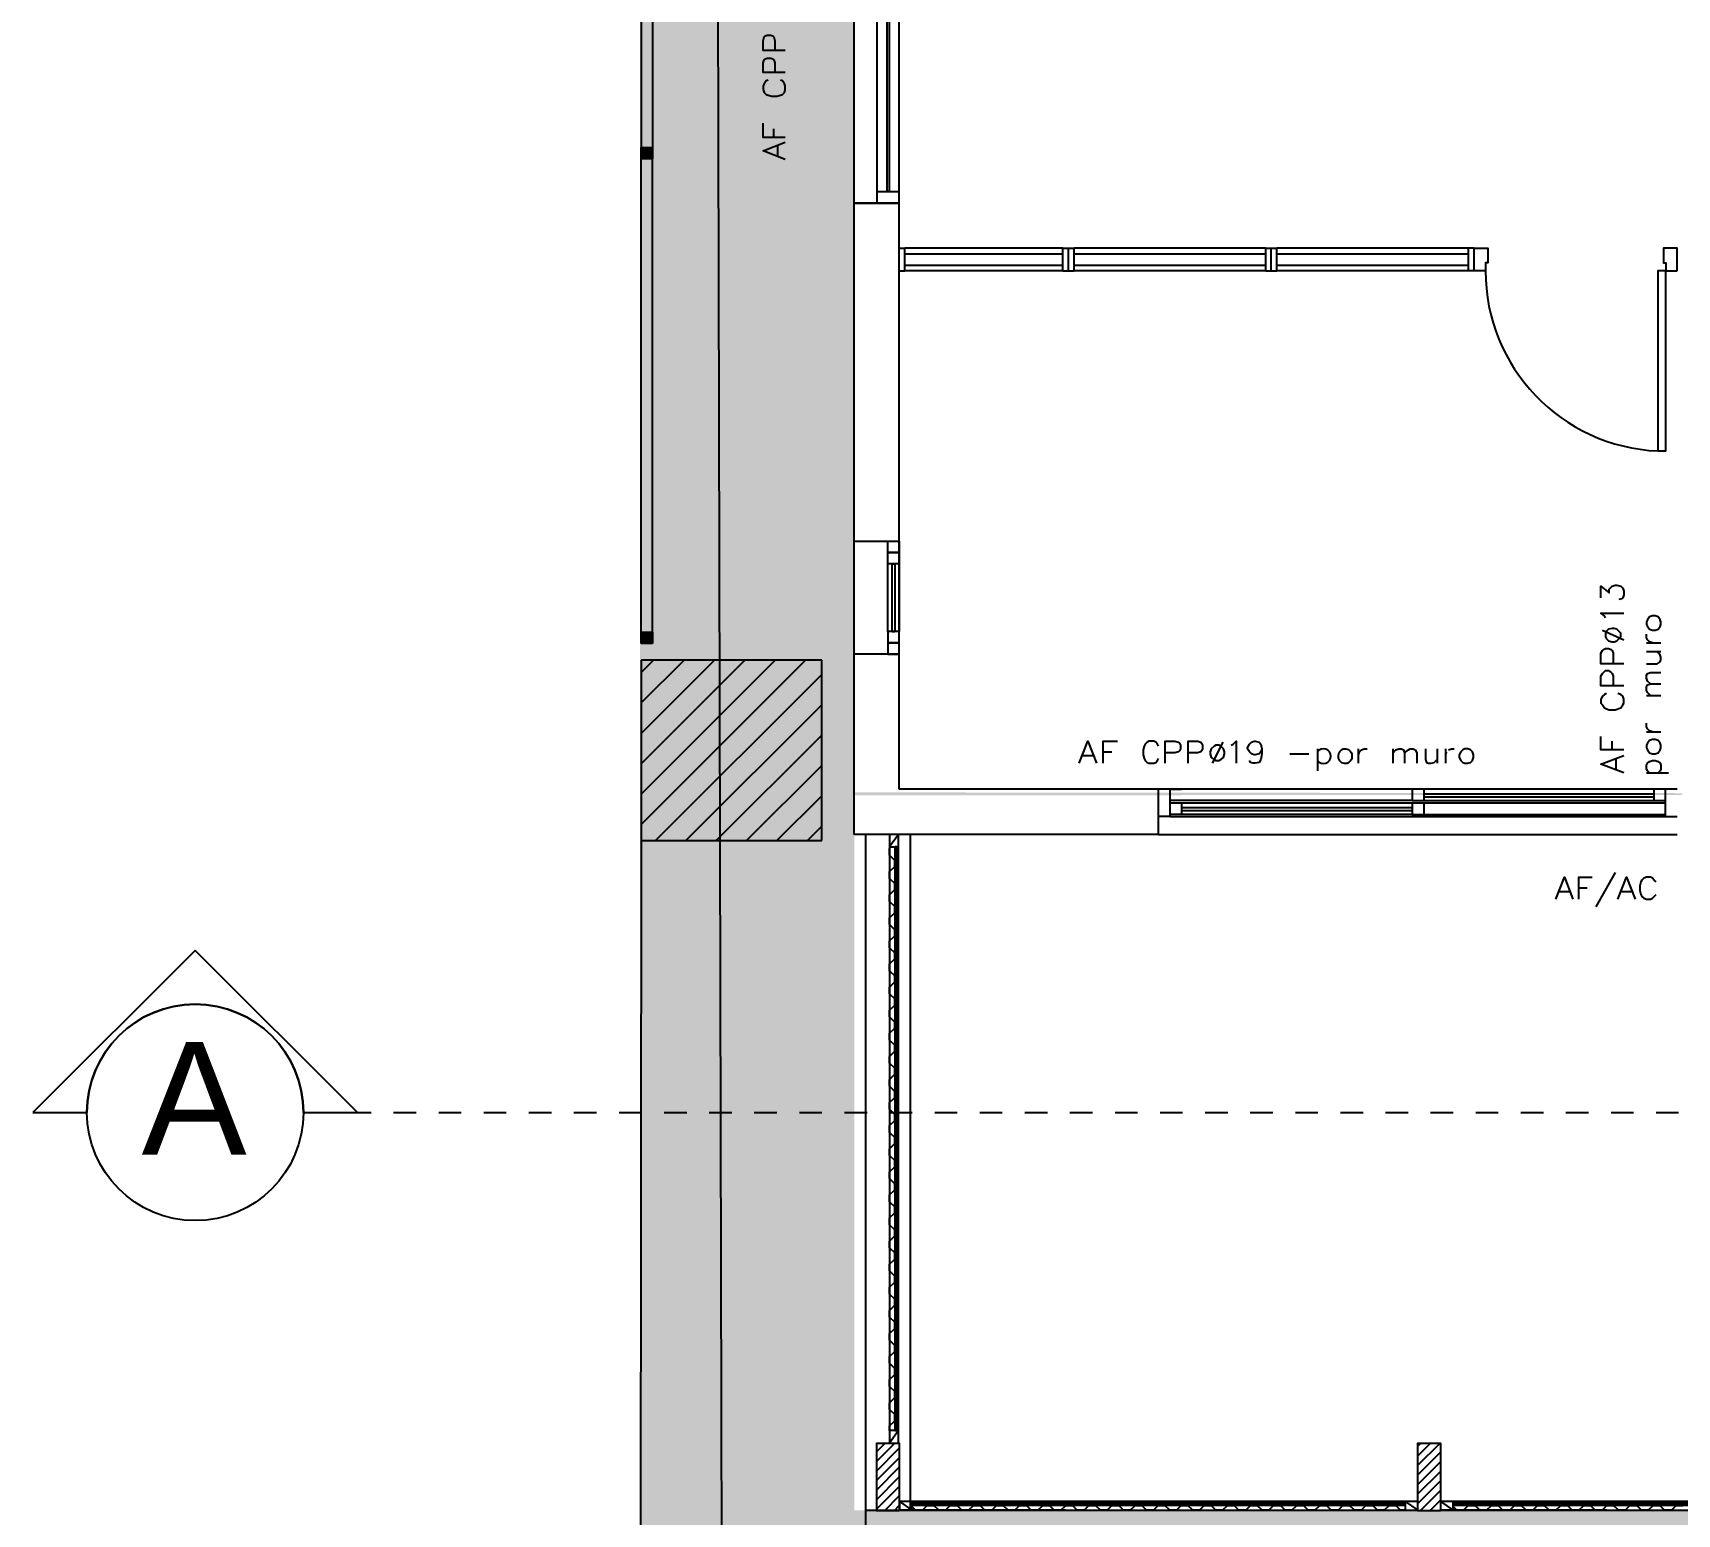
# Model space of a CAD drawing. Header units: metres. Extents: x -22 to 82, y -7 to 32.
# Drawn here: x -21.89 to -14.59, y -0.12 to 6.46 of the extents above; entities that cross this region are included whole.
import ezdxf

# ---------------------------------------------------------------- set-up
doc = ezdxf.new("R2010")
doc.units = ezdxf.units.M
doc.header["$LTSCALE"] = 2
doc.header["$MEASUREMENT"] = 0
doc.linetypes.add('BORDER', pattern=[44.45, 12.7, -6.35, 12.7, -6.35, 0, -6.35])
doc.linetypes.add('DASHDOT', pattern=[25.4, 12.7, -6.35, 0, -6.35])
doc.layers.get('0').update_dxf_attribs({"color": 252, "linetype": 'CONTINUOUS'})
for name, color, linetype in [('PDF2_-FADE-IS-AFMONT', 160, 'CONTINUOUS'), ('PDF2_-FADE-IS-TXT', 7, 'CONTINUOUS'), ('ZHATCH_VEREDA', 254, 'CONTINUOUS'), ('ZLINEA_DE_EJES', 6, 'BORDER'), ('ZSILUETAEDIFICIO', 253, 'CONTINUOUS')]:
    doc.layers.add(name, color=color, linetype=linetype)
doc.styles.add('5', font='arial.ttf', dxfattribs={"height": 5})
pattern_1 = [(45, (-2105.56335, -1460.873097), (-0.02121320344, 0.02121320344), [])]

# ---------------------------------------------------------------- blocks, each defined once
blk = doc.blocks.new('SECCIÓN_-_EXTREMO_DE_SECCI')
for p, q in [((-0.006, 0.005983), (-0.012, 0)), ((0, 0), (-0.006, 0.005983)), ((-0.012, 0), (-0.01, 0)), ((-0.002, 0), (0, 0))]:
    blk.add_line(p, q)
blk.add_circle((-0.006, 0), 0.004)
blk.add_arc((-0.006, 0), 0.004, 0, 180)

msp = doc.modelspace()

# ---------------------------------------------------------------- hatches: boundary and pattern name
at = {"layer": 'PDF2_-FADE-IS-AFMONT'}
for points in [[(-18.5106, 3.0747), (-18.5022, 3.0747), (-18.4555, 20.5), (-18.464, 20.5)], [(-14.5713, 3.0743), (-14.5713, 3.0828), (-18.5064, 3.0865), (-18.5064, 3.0737)]]:
    msp.add_hatch(color=256, dxfattribs=at).paths.add_polyline_path(points)
at = {"layer": 'ZHATCH_VEREDA'}
h = msp.add_hatch(color=256, dxfattribs=at)
h.dxf.hatch_style = 1
h.paths.add_polyline_path([(-19.1943, 20.5), (-18.2446, 20.5), (-18.2446, -1.5), (-19.1943, -1.5)])
h = msp.add_hatch(color=256, dxfattribs=at)
h.dxf.hatch_style = 1
h.paths.add_polyline_path([(13.8057, -0.1014), (-18.3444, -0.0986), (-18.3444, -1.5), (13.8057, -1.5)])
at = {"layer": 'ZSILUETAEDIFICIO'}
h = msp.add_hatch(color=256, dxfattribs=at)
h.dxf.hatch_style = 1
h.paths.add_polyline_path([(-19.1388, 5.9472), (-19.1888, 5.9472), (-19.1888, 5.8972), (-19.1388, 5.8972)])
h = msp.add_hatch(color=256, dxfattribs=at)
h.dxf.hatch_style = 1
h.paths.add_polyline_path([(-19.1388, 3.7972), (-19.1888, 3.7972), (-19.1888, 3.7472), (-19.1388, 3.7472)])
h = msp.add_hatch(dxfattribs=at)
h.set_pattern_fill('_USER', color=256, scale=0.03, angle=45, pattern_type=0)
h.set_pattern_definition(pattern_1)
h.paths.add_polyline_path([(-18.0444, -0.1), (-18.1444, -0.1), (-18.1444, 0.2), (-18.0444, 0.2)])
h = msp.add_hatch(dxfattribs=at)
h.set_pattern_fill('_USER', color=256, scale=0.03, angle=45, pattern_type=0)
h.set_pattern_definition(pattern_1)
h.paths.add_polyline_path([(-15.6444, -0.1), (-15.7444, -0.1), (-15.7444, 0.2), (-15.6444, 0.2)])

# ---------------------------------------------------------------- linework, layer by layer
at = {"layer": 'PDF2_-FADE-IS-TXT'}
for points in [[(-18.5501, 6.3778), (-18.6477, 6.3778), (-18.6477, 6.4202), (-18.6435, 6.4372), (-18.6392, 6.4415), (-18.6307, 6.4457), (-18.6137, 6.4457), (-18.6052, 6.4415), (-18.601, 6.4372), (-18.5968, 6.4202), (-18.5968, 6.3778)], [(-18.5501, 6.2802), (-18.6477, 6.2802), (-18.6477, 6.3226), (-18.6435, 6.3353), (-18.6392, 6.3396), (-18.6307, 6.3438), (-18.6137, 6.3438), (-18.6052, 6.3396), (-18.601, 6.3353), (-18.5968, 6.3226), (-18.5968, 6.2802)], [(-18.6265, 6.2462), (-18.635, 6.2419), (-18.6435, 6.2292), (-18.6477, 6.2207), (-18.6477, 6.2037), (-18.6435, 6.191), (-18.635, 6.1825), (-18.6265, 6.1783), (-18.6095, 6.174), (-18.5883, 6.174), (-18.5713, 6.1783), (-18.5628, 6.1825), (-18.5543, 6.191), (-18.5501, 6.2037), (-18.5501, 6.2207), (-18.5543, 6.2292), (-18.5628, 6.2419), (-18.5713, 6.2462)], [(-18.5501, 5.9915), (-18.6477, 5.9915), (-18.6477, 6.0552)], [(-18.601, 5.9915), (-18.601, 6.0297)], [(-18.5501, 5.8939), (-18.6477, 5.9321), (-18.5501, 5.9703)], [(-18.584, 5.9066), (-18.584, 5.9533)], [(-14.9333, 3.9496), (-14.9333, 4.0006), (-14.8951, 3.9709), (-14.8951, 3.9879), (-14.8824, 4.0006), (-14.8696, 4.0048), (-14.8612, 4.0048), (-14.8442, 4.0006), (-14.8357, 3.9921), (-14.8314, 3.9794), (-14.8314, 3.9624), (-14.8357, 3.9496), (-14.8399, 3.9454), (-14.8527, 3.9412)], [(-14.9121, 3.8605), (-14.9163, 3.869), (-14.9333, 3.8817), (-14.8314, 3.8817)], [(-14.9248, 3.8053), (-14.8314, 3.7629)], [(-14.8314, 3.6567), (-14.9333, 3.6567), (-14.9333, 3.7034), (-14.9248, 3.7162), (-14.9206, 3.7204), (-14.9121, 3.7247), (-14.8994, 3.7247), (-14.8866, 3.7204), (-14.8824, 3.7162), (-14.8781, 3.7034), (-14.8781, 3.6567)], [(-14.7041, 3.7501), (-14.7168, 3.7544), (-14.7253, 3.7629), (-14.7296, 3.7714), (-14.7296, 3.7883)], [(-14.7296, 3.7501), (-14.6659, 3.7501)], [(-14.7296, 3.6567), (-14.6829, 3.6567), (-14.6701, 3.6652), (-14.6659, 3.6737), (-14.6659, 3.6865), (-14.6701, 3.6949), (-14.6829, 3.7119)], [(-14.7296, 3.7119), (-14.6659, 3.7119)], [(-14.8314, 3.5591), (-14.9333, 3.5591), (-14.9333, 3.6016), (-14.9248, 3.6143), (-14.9121, 3.627), (-14.8994, 3.627), (-14.8866, 3.6185), (-14.8824, 3.6143), (-14.8781, 3.6016), (-14.8781, 3.5591)], [(-14.7126, 3.5676), (-14.7253, 3.5803), (-14.7296, 3.5931), (-14.7296, 3.6058), (-14.7253, 3.6143), (-14.7126, 3.6185), (-14.6659, 3.6185)], [(-14.9079, 3.5251), (-14.9163, 3.5209), (-14.9248, 3.5124), (-14.9333, 3.4997), (-14.9333, 3.4827), (-14.9248, 3.4742), (-14.9163, 3.4615), (-14.9079, 3.4572), (-14.8951, 3.453), (-14.8696, 3.453), (-14.8442, 3.4615), (-14.8357, 3.4742), (-14.8314, 3.4827), (-14.8314, 3.4997), (-14.8357, 3.5124), (-14.8442, 3.5209), (-14.8569, 3.5251)], [(-14.7126, 3.5167), (-14.7253, 3.5294), (-14.7296, 3.5379), (-14.7296, 3.5549), (-14.7253, 3.5634), (-14.7126, 3.5676), (-14.6659, 3.5676)], [(-14.7296, 3.5167), (-14.6659, 3.5167)], [(-14.7041, 3.3553), (-14.7168, 3.3596), (-14.7253, 3.3681), (-14.7296, 3.3766), (-14.7296, 3.3936)], [(-14.7296, 3.3553), (-14.6659, 3.3553)], [(-17.2468, 3.2153), (-17.2086, 3.3129), (-17.1704, 3.2153)], [(-17.1407, 3.2153), (-17.1407, 3.3129), (-17.077, 3.3129)], [(-16.8945, 3.2917), (-16.8988, 3.3002), (-16.9072, 3.3087), (-16.9157, 3.3129), (-16.937, 3.3129), (-16.9455, 3.3087), (-16.9539, 3.3002), (-16.9582, 3.2917), (-16.9624, 3.2747), (-16.9624, 3.2535), (-16.9582, 3.2365), (-16.9539, 3.228), (-16.9455, 3.2195), (-16.937, 3.2153), (-16.9157, 3.2153), (-16.9072, 3.2195), (-16.8988, 3.228), (-16.8945, 3.2365)], [(-16.8648, 3.2153), (-16.8648, 3.3129), (-16.8223, 3.3129), (-16.8054, 3.3087), (-16.8011, 3.3044), (-16.7969, 3.2959), (-16.7969, 3.2789), (-16.8011, 3.2704), (-16.8054, 3.2662), (-16.8223, 3.262), (-16.8648, 3.262)], [(-16.7629, 3.2153), (-16.7629, 3.3129), (-16.7205, 3.3129), (-16.7077, 3.3087), (-16.7035, 3.3044), (-16.6992, 3.2959), (-16.6992, 3.2789), (-16.7035, 3.2704), (-16.7077, 3.2662), (-16.7205, 3.262), (-16.7629, 3.262)], [(-16.6101, 3.3087), (-16.6568, 3.2153)], [(-16.5719, 3.2959), (-16.5634, 3.3002), (-16.5507, 3.3129), (-16.5507, 3.2153)], [(-16.4361, 3.2789), (-16.4403, 3.2662), (-16.4488, 3.2577), (-16.4658, 3.2535), (-16.47, 3.2535), (-16.4827, 3.2577), (-16.4912, 3.2662), (-16.4997, 3.2789), (-16.4997, 3.2832), (-16.4912, 3.3002), (-16.4827, 3.3087), (-16.47, 3.3129), (-16.4658, 3.3129), (-16.4488, 3.3087), (-16.4403, 3.3002), (-16.4361, 3.2789), (-16.4361, 3.2577), (-16.4403, 3.2322), (-16.4488, 3.2195), (-16.4658, 3.2153), (-16.4743, 3.2153), (-16.487, 3.2195), (-16.4912, 3.228)], [(-14.8314, 3.2747), (-14.9333, 3.2747), (-14.9333, 3.3341)], [(-14.8824, 3.2747), (-14.8824, 3.3129)], [(-17.2299, 3.2492), (-17.1832, 3.2492)], [(-17.1407, 3.2662), (-17.1025, 3.2662)], [(-16.3129, 3.2577), (-16.228, 3.2577)], [(-16.1898, 3.2789), (-16.1898, 3.1813)], [(-16.0073, 3.2153), (-16.0073, 3.2789)], [(-16.0073, 3.2535), (-16.0031, 3.2662), (-15.9946, 3.2747), (-15.9818, 3.2789), (-15.9691, 3.2789)], [(-15.8545, 3.2153), (-15.8545, 3.2789)], [(-15.8545, 3.262), (-15.8418, 3.2747), (-15.829, 3.2789), (-15.8163, 3.2789), (-15.8078, 3.2747), (-15.8035, 3.262), (-15.8035, 3.2153)], [(-15.8035, 3.262), (-15.7866, 3.2747), (-15.7781, 3.2789), (-15.7653, 3.2789), (-15.7569, 3.2747), (-15.7484, 3.262), (-15.7484, 3.2153)], [(-15.7102, 3.2789), (-15.7102, 3.2322), (-15.7059, 3.2195), (-15.6974, 3.2153), (-15.6847, 3.2153), (-15.672, 3.2195), (-15.6592, 3.2322)], [(-15.6592, 3.2789), (-15.6592, 3.2153)], [(-15.621, 3.2153), (-15.621, 3.2789)], [(-15.621, 3.2535), (-15.6168, 3.2662)], [(-15.6083, 3.2747), (-15.5955, 3.2789), (-15.5828, 3.2789)], [(-14.8314, 3.1728), (-14.9333, 3.211), (-14.8314, 3.2492)], [(-14.8654, 3.1855), (-14.8654, 3.2365)], [(-14.7168, 3.1728), (-14.7253, 3.1813), (-14.7296, 3.1898), (-14.7296, 3.2068), (-14.7253, 3.2153), (-14.7168, 3.2238), (-14.7041, 3.228), (-14.6914, 3.228), (-14.6786, 3.2238), (-14.6701, 3.2153), (-14.6659, 3.2068), (-14.6659, 3.1898), (-14.6701, 3.1813), (-14.6786, 3.1728)], [(-14.7296, 3.1728), (-14.6319, 3.1728)], [(-15.1328, 2.6125), (-15.0946, 2.7101), (-15.0564, 2.6125)], [(-15.031, 2.6125), (-15.031, 2.7101), (-14.9715, 2.7101)], [(-14.8696, 2.7313), (-14.9545, 2.5785)], [(-14.8569, 2.6125), (-14.8187, 2.7101), (-14.7805, 2.6125)], [(-14.6871, 2.6889), (-14.6956, 2.6974), (-14.7041, 2.7059), (-14.7126, 2.7101), (-14.7296, 2.7101), (-14.7423, 2.7059), (-14.7508, 2.6974), (-14.755, 2.6889), (-14.7593, 2.6719), (-14.7593, 2.6507), (-14.755, 2.6337), (-14.7508, 2.6252), (-14.7423, 2.6167), (-14.7296, 2.6125), (-14.7126, 2.6125), (-14.7041, 2.6167), (-14.6871, 2.6337)], [(-15.1159, 2.6464), (-15.0692, 2.6464)], [(-15.031, 2.6634), (-14.9928, 2.6634)], [(-14.8399, 2.6464), (-14.7932, 2.6464)]]:
    msp.add_lwpolyline(points, dxfattribs=at)
for points in [[(-14.7296, 3.8308), (-14.7253, 3.8223), (-14.7168, 3.8096), (-14.7041, 3.8053), (-14.6914, 3.8053), (-14.6786, 3.8096), (-14.6701, 3.8223), (-14.6659, 3.8308), (-14.6659, 3.8435), (-14.6701, 3.852), (-14.6786, 3.8647), (-14.6914, 3.869), (-14.7041, 3.869), (-14.7168, 3.8647), (-14.7253, 3.852), (-14.7296, 3.8435)], [(-14.9121, 3.7756), (-14.9079, 3.7671), (-14.8994, 3.7586), (-14.8824, 3.7544), (-14.8739, 3.7544), (-14.8612, 3.7586), (-14.8442, 3.7756), (-14.8442, 3.7926), (-14.8527, 3.8011), (-14.8612, 3.8096), (-14.8739, 3.8138), (-14.8824, 3.8138), (-14.8994, 3.8096), (-14.9079, 3.8011), (-14.9121, 3.7926)], [(-16.6398, 3.2959), (-16.6483, 3.2917), (-16.661, 3.2789), (-16.6653, 3.2662), (-16.6653, 3.2577), (-16.661, 3.2407), (-16.6483, 3.2322), (-16.6398, 3.228), (-16.6271, 3.228), (-16.6186, 3.2322), (-16.6059, 3.2407), (-16.6016, 3.2577), (-16.6016, 3.2662), (-16.6059, 3.2789), (-16.6186, 3.2917), (-16.6271, 3.2959)], [(-14.7296, 3.2832), (-14.7253, 3.2747), (-14.7168, 3.262), (-14.7041, 3.2577), (-14.6914, 3.2577), (-14.6786, 3.262), (-14.6701, 3.2747), (-14.6659, 3.2832), (-14.6659, 3.2959), (-14.6701, 3.3044), (-14.6786, 3.3171), (-14.6914, 3.3214), (-14.7041, 3.3214), (-14.7168, 3.3171), (-14.7253, 3.3044), (-14.7296, 3.2959)], [(-15.5361, 3.2789), (-15.5446, 3.2747), (-15.5531, 3.2662), (-15.5616, 3.2535), (-15.5616, 3.2407), (-15.5531, 3.228), (-15.5446, 3.2195), (-15.5361, 3.2153), (-15.5234, 3.2153), (-15.5106, 3.2195), (-15.5022, 3.228), (-15.4979, 3.2407), (-15.4979, 3.2535), (-15.5022, 3.2662), (-15.5106, 3.2747), (-15.5234, 3.2789)]]:
    msp.add_lwpolyline(points, close=True, dxfattribs=at)
msp.add_arc((-16.1629, 3.2471), 0.0331, 215.29335, 144.70665, dxfattribs=at)
msp.add_ellipse((-16.0667, 3.247), major_axis=(0, 0.0332), ratio=0.911239, start_param=0.284114, end_param=6.567299, dxfattribs=at)
at = {"layer": 'ZLINEA_DE_EJES', "linetype": 'DASHDOT', "ltscale": 0.001}
msp.add_line((-20.6876, 1.6666, 0), (33.3816, 1.6666, 0), dxfattribs=at)
at = {"layer": 'ZSILUETAEDIFICIO'}
for p, q in [((-18.8569, 10.0006), (-18.8319, -0.6967)), ((-19.1888, 8.8972, 0), (-19.1888, 5.9472, 0)), ((-19.1388, 8.8972, 0), (-19.1388, 5.9472, 0)), ((-19.1888, 5.8972, 0), (-19.1888, 5.9472, 0)), ((-19.1888, 5.9472, 0), (-19.1388, 5.9472, 0)), ((-19.1388, 5.9472, 0), (-19.1388, 5.8972, 0)), ((-19.1888, 3.7472, 0), (-19.1888, 5.8972, 0)), ((-19.1388, 5.8972, 0), (-19.1888, 5.8972, 0)), ((-19.1388, 3.7472, 0), (-19.1388, 5.8972, 0)), ((-18.2444, 4.2, 0), (-18.2444, 5.7, 0)), ((-18.2444, 5.7, 0), (-18.0444, 5.7, 0)), ((-18.0444, 5.7, 0), (-18.2444, 5.7, 0)), ((-18.0444, 4.2), (-18.0444, 5.7)), ((-18.0444, 5.5, 0), (-18.0194, 5.5, 0)), ((-18.0194, 5.4, 0), (-18.0194, 5.5, 0)), ((-17.3194, 5.5, 0), (-18.0194, 5.5, 0)), ((-18.0194, 5.475, 0), (-17.3194, 5.475, 0)), ((-17.3194, 5.4, 0), (-17.3194, 5.5, 0)), ((-17.3194, 5.5, 0), (-17.2694, 5.5, 0)), ((-17.2944, 5.4, 0), (-17.2944, 5.5, 0)), ((-17.2694, 5.4, 0), (-17.2694, 5.5, 0)), ((-16.4194, 5.5, 0), (-17.2694, 5.5, 0)), ((-17.2694, 5.475, 0), (-16.4194, 5.475, 0)), ((-16.4194, 5.4, 0), (-16.4194, 5.5, 0)), ((-16.4194, 5.5, 0), (-16.3694, 5.5, 0)), ((-16.3944, 5.4, 0), (-16.3944, 5.5, 0)), ((-16.3694, 5.4, 0), (-16.3694, 5.5, 0)), ((-15.5194, 5.5, 0), (-16.3694, 5.5, 0)), ((-16.3694, 5.475, 0), (-15.5194, 5.475, 0)), ((-15.5194, 5.4, 0), (-15.5194, 5.5, 0)), ((-15.4944, 5.5, 0), (-15.5194, 5.5, 0)), ((-15.4944, 5.4, 0), (-15.4944, 5.5, 0)), ((-18.0444, 5.4, 0), (-18.0194, 5.4, 0)), ((-18.0444, 5.4, 0), (-18.0194, 5.4, 0)), ((-18.0194, 5.425, 0), (-17.3194, 5.425, 0)), ((-17.3194, 5.4, 0), (-18.0194, 5.4, 0)), ((-17.3194, 5.4, 0), (-17.2694, 5.4, 0)), ((-17.2694, 5.425, 0), (-16.4194, 5.425, 0)), ((-16.4194, 5.4, 0), (-17.2694, 5.4, 0)), ((-16.4194, 5.4, 0), (-16.3694, 5.4, 0)), ((-16.3694, 5.425, 0), (-15.5194, 5.425, 0)), ((-15.5194, 5.4, 0), (-16.3694, 5.4, 0)), ((-15.4944, 5.4, 0), (-15.5194, 5.4, 0)), ((-18.2444, 4.2, 0), (-18.0444, 4.2, 0)), ((-19.1888, 3.7472, 0), (-19.1888, 3.7972, 0)), ((-19.1888, 3.7972, 0), (-19.1388, 3.7972, 0)), ((-19.1388, 3.7972, 0), (-19.1388, 3.7472, 0)), ((-19.1388, 3.7472, 0), (-19.1888, 3.7472, 0)), ((-18.2444, 2.9), (-18.2444, 3.7)), ((-18.0444, 3.7, 0), (-18.2444, 3.7, 0)), ((-18.0444, 3.1), (-18.0444, 3.7)), ((-16.8944, 3.1, 0), (-18.0444, 3.1, 0)), ((-16.8944, 2.9, 0), (-16.8944, 3.1, 0)), ((-15.7695, 3.0497, 0), (-16.8436, 3.0497, 0)), ((-15.7695, 3.0181, 0), (-16.7933, 3.0181, 0)), ((-16.7933, 3.006, 0), (-15.7695, 3.006, 0)), ((-16.8436, 2.9793, 0), (-16.8944, 2.9793, 0)), ((-16.8436, 2.9793, 0), (-14.6452, 2.9793, 0)), ((-15.7164, 2.9889, 0), (-14.6452, 2.9889, 0)), ((-14.6452, 2.9793, 0), (-14.5944, 2.9793, 0)), ((-16.8944, 2.9, 0), (-18.2444, 2.9, 0)), ((-16.8944, 2.9, 0), (-18.2444, 2.9, 0)), ((-18.1944, 2.9), (-18.1944, -0.0971)), ((-18.0873, 2.9001), (-18.0873, 2.9002)), ((-18.0475, 2.9001), (-18.0873, 2.8443)), ((-18.0637, 2.9002), (-18.0637, 2.9001)), ((-18.0558, 2.9002), (-18.0558, 2.9001)), ((-17.9944, -0.0971), (-17.9944, 2.9)), ((-16.8944, 2.9, 0), (-14.5944, 2.9)), ((-18.0873, 2.8072, 0), (-18.0873, 2.8372, 0)), ((-18.0873, 2.8072, 0), (-18.0661, 2.786, 0)), ((-18.0661, 2.786, 0), (-18.0661, 2.756, 0)), ((-18.0637, 2.8443), (-18.0637, 0.2559, 0)), ((-18.0558, 2.8443), (-18.0558, 0.2559, 0)), ((-18.0873, 2.7348, 0), (-18.0661, 2.756, 0)), ((-18.0873, 2.7048, 0), (-18.0873, 2.7348, 0)), ((-18.0873, 2.7048, 0), (-18.0661, 2.6836, 0)), ((-18.0873, 2.6324, 0), (-18.0661, 2.6536, 0)), ((-18.0873, 2.6024, 0), (-18.0873, 2.6324, 0)), ((-18.0661, 2.6836, 0), (-18.0661, 2.6536, 0)), ((-18.0873, 2.6024, 0), (-18.0661, 2.5811, 0)), ((-18.0661, 2.5811, 0), (-18.0661, 2.5511, 0)), ((-18.0873, 2.5299, 0), (-18.0661, 2.5511, 0)), ((-18.0873, 2.4999, 0), (-18.0873, 2.5299, 0)), ((-18.0873, 2.4999, 0), (-18.0661, 2.4787, 0)), ((-18.0873, 2.4275, 0), (-18.0661, 2.4487, 0)), ((-18.0873, 2.3975, 0), (-18.0873, 2.4275, 0)), ((-18.0661, 2.4787, 0), (-18.0661, 2.4487, 0)), ((-18.0873, 2.3975, 0), (-18.0661, 2.3763, 0)), ((-18.0873, 2.3251, 0), (-18.0661, 2.3463, 0)), ((-18.0661, 2.3763, 0), (-18.0661, 2.3463, 0)), ((-18.0873, 2.2951, 0), (-18.0873, 2.3251, 0)), ((-18.0873, 2.2951, 0), (-18.0661, 2.2739, 0)), ((-18.0661, 2.2739, 0), (-18.0661, 2.2439, 0)), ((-18.0873, 2.2226, 0), (-18.0661, 2.2439, 0)), ((-18.0873, 2.1926, 0), (-18.0873, 2.2226, 0)), ((-18.0873, 2.1926, 0), (-18.0661, 2.1714, 0)), ((-18.0873, 2.1202, 0), (-18.0661, 2.1414, 0)), ((-18.0873, 2.0902, 0), (-18.0873, 2.1202, 0)), ((-18.0661, 2.1714, 0), (-18.0661, 2.1414, 0)), ((-18.0873, 2.0902, 0), (-18.0661, 2.069, 0)), ((-18.0661, 2.069, 0), (-18.0661, 2.039, 0)), ((-18.0873, 2.0178, 0), (-18.0661, 2.039, 0)), ((-18.0873, 1.9878, 0), (-18.0873, 2.0178, 0)), ((-18.0873, 1.9878, 0), (-18.0661, 1.9666, 0)), ((-18.0873, 1.9154, 0), (-18.0661, 1.9366, 0)), ((-18.0873, 1.8854, 0), (-18.0873, 1.9154, 0)), ((-18.0661, 1.9666, 0), (-18.0661, 1.9366, 0)), ((-18.0873, 1.8854, 0), (-18.0661, 1.8642, 0)), ((-18.0873, 1.8129, 0), (-18.0661, 1.8342, 0)), ((-18.0661, 1.8642, 0), (-18.0661, 1.8342, 0)), ((-18.0873, 1.7829, 0), (-18.0873, 1.8129, 0)), ((-18.0873, 1.7829, 0), (-18.0661, 1.7617, 0)), ((-18.0661, 1.7617, 0), (-18.0661, 1.7317, 0)), ((-18.0873, 1.7105, 0), (-18.0661, 1.7317, 0)), ((-18.0873, 1.6805, 0), (-18.0873, 1.7105, 0)), ((-18.0873, 1.6805, 0), (-18.0661, 1.6593, 0)), ((-18.0873, 1.6081, 0), (-18.0661, 1.6293, 0)), ((-18.0873, 1.5781, 0), (-18.0873, 1.6081, 0)), ((-18.0661, 1.6593, 0), (-18.0661, 1.6293, 0)), ((-18.0873, 1.5781, 0), (-18.0661, 1.5569, 0)), ((-18.0661, 1.5569, 0), (-18.0661, 1.5269, 0)), ((-18.0873, 1.5057, 0), (-18.0661, 1.5269, 0)), ((-18.0873, 1.4757, 0), (-18.0873, 1.5057, 0)), ((-18.0873, 1.4757, 0), (-18.0661, 1.4544, 0)), ((-18.0873, 1.4032, 0), (-18.0661, 1.4244, 0)), ((-18.0873, 1.3732, 0), (-18.0873, 1.4032, 0)), ((-18.0661, 1.4544, 0), (-18.0661, 1.4244, 0)), ((-18.0873, 1.3732, 0), (-18.0661, 1.352, 0)), ((-18.0873, 1.3008, 0), (-18.0661, 1.322, 0)), ((-18.0661, 1.352, 0), (-18.0661, 1.322, 0)), ((-18.0873, 1.2708, 0), (-18.0873, 1.3008, 0)), ((-18.0873, 1.2708, 0), (-18.0661, 1.2496, 0)), ((-18.0661, 1.2496, 0), (-18.0661, 1.2196, 0)), ((-18.0873, 1.1984, 0), (-18.0661, 1.2196, 0)), ((-18.0873, 1.1684, 0), (-18.0873, 1.1984, 0)), ((-18.0873, 1.1684, 0), (-18.0661, 1.1472, 0)), ((-18.0873, 1.096, 0), (-18.0661, 1.1172, 0)), ((-18.0873, 1.066, 0), (-18.0873, 1.096, 0)), ((-18.0661, 1.1472, 0), (-18.0661, 1.1172, 0)), ((-18.0873, 1.066, 0), (-18.0661, 1.0447, 0)), ((-18.0661, 1.0447, 0), (-18.0661, 1.0147, 0)), ((-18.0873, 0.9935, 0), (-18.0661, 1.0147, 0)), ((-18.0873, 0.9635, 0), (-18.0873, 0.9935, 0)), ((-18.0873, 0.9635, 0), (-18.0661, 0.9423, 0)), ((-18.0873, 0.8911, 0), (-18.0661, 0.9123, 0)), ((-18.0873, 0.8611, 0), (-18.0873, 0.8911, 0)), ((-18.0661, 0.9423, 0), (-18.0661, 0.9123, 0)), ((-18.0873, 0.8611, 0), (-18.0661, 0.8399, 0)), ((-18.0873, 0.7887, 0), (-18.0661, 0.8099, 0)), ((-18.0661, 0.8399, 0), (-18.0661, 0.8099, 0)), ((-18.0873, 0.7587, 0), (-18.0873, 0.7887, 0)), ((-18.0873, 0.7587, 0), (-18.0661, 0.7375, 0)), ((-18.0661, 0.7375, 0), (-18.0661, 0.7075, 0)), ((-18.0873, 0.6863, 0), (-18.0661, 0.7075, 0)), ((-18.0873, 0.6563, 0), (-18.0873, 0.6863, 0)), ((-18.0873, 0.6563, 0), (-18.0661, 0.635, 0)), ((-18.0873, 0.5838, 0), (-18.0661, 0.605, 0)), ((-18.0873, 0.5538, 0), (-18.0873, 0.5838, 0)), ((-18.0661, 0.635, 0), (-18.0661, 0.605, 0)), ((-18.0873, 0.5538, 0), (-18.0661, 0.5326, 0)), ((-18.0661, 0.5326, 0), (-18.0661, 0.5026, 0)), ((-18.0873, 0.4814, 0), (-18.0661, 0.5026, 0)), ((-18.0873, 0.4514, 0), (-18.0873, 0.4814, 0)), ((-18.0873, 0.4514, 0), (-18.0661, 0.4302, 0)), ((-18.0873, 0.379, 0), (-18.0661, 0.4002, 0)), ((-18.0873, 0.349, 0), (-18.0873, 0.379, 0)), ((-18.0661, 0.4302, 0), (-18.0661, 0.4002, 0)), ((-18.0873, 0.349, 0), (-18.0661, 0.3278, 0)), ((-18.0873, 0.2765, 0), (-18.0661, 0.2978, 0)), ((-18.0661, 0.3278, 0), (-18.0661, 0.2978, 0)), ((-18.0873, 0.2559, 0), (-18.0873, 0.2765, 0)), ((-18.0475, 0.2559, 0), (-18.0873, 0.2, 0)), ((-18.0444, -0.0668), (-18.0443, -0.0668)), ((-18.0443, -0.0585), (-17.9884, -0.0983)), ((-17.9884, -0.0668), (-15.8002, -0.0668)), ((-15.8002, -0.0585), (-15.7444, -0.0983)), ((-15.6444, -0.0668), (-15.6443, -0.0668)), ((-15.6443, -0.0585), (-15.5884, -0.0983)), ((-15.5884, -0.0668), (-13.4002, -0.0668)), ((-18.1944, -0.0971), (-17.9944, -0.0971)), ((-18.0444, -0.0748), (-18.0443, -0.0748)), ((-17.3063, -0.0983), (-18.0444, -0.0983)), ((-18.0443, -0.0983), (-18.0444, -0.0983)), ((-17.9884, -0.0748), (-15.8002, -0.0748)), ((-17.9719, -0.0983), (-17.9884, -0.0818)), ((-17.9419, -0.0983), (-17.9719, -0.0983)), ((-17.9419, -0.0983), (-17.9207, -0.0771)), ((-17.9207, -0.0771), (-17.8907, -0.0771)), ((-17.8694, -0.0983), (-17.8907, -0.0771)), ((-17.8394, -0.0983), (-17.8694, -0.0983)), ((-17.8394, -0.0983), (-17.8182, -0.0771)), ((-17.8182, -0.0771), (-17.7882, -0.0771)), ((-17.767, -0.0983), (-17.7882, -0.0771)), ((-17.737, -0.0983), (-17.767, -0.0983)), ((-17.737, -0.0983), (-17.7158, -0.0771)), ((-17.7158, -0.0771), (-17.6858, -0.0771)), ((-17.6646, -0.0983), (-17.6858, -0.0771)), ((-17.6346, -0.0983), (-17.6646, -0.0983)), ((-17.6346, -0.0983), (-17.6134, -0.0771)), ((-17.6134, -0.0771), (-17.5834, -0.0771)), ((-17.5622, -0.0983), (-17.5834, -0.0771)), ((-17.5322, -0.0983), (-17.5622, -0.0983)), ((-17.5322, -0.0983), (-17.5109, -0.0771)), ((-17.5109, -0.0771), (-17.4809, -0.0771)), ((-17.4597, -0.0983), (-17.4809, -0.0771)), ((-17.4297, -0.0983), (-17.4597, -0.0983)), ((-17.4297, -0.0983), (-17.4085, -0.0771)), ((-17.4085, -0.0771), (-17.3785, -0.0771)), ((-17.3573, -0.0983), (-17.3785, -0.0771)), ((-17.3273, -0.0983), (-17.3573, -0.0983)), ((-17.3273, -0.0983), (-17.3061, -0.0771)), ((-17.3061, -0.0771), (-17.2761, -0.0771)), ((-17.2549, -0.0983), (-17.2761, -0.0771)), ((-17.2249, -0.0983), (-17.2549, -0.0983)), ((-17.2249, -0.0983), (-17.2037, -0.0771)), ((-17.2037, -0.0771), (-17.1737, -0.0771)), ((-17.1525, -0.0983), (-17.1737, -0.0771)), ((-17.1225, -0.0983), (-17.1525, -0.0983)), ((-17.1225, -0.0983), (-17.1012, -0.0771)), ((-17.1012, -0.0771), (-17.0712, -0.0771)), ((-17.05, -0.0983), (-17.0712, -0.0771)), ((-17.02, -0.0983), (-17.05, -0.0983)), ((-17.02, -0.0983), (-16.9988, -0.0771)), ((-16.9988, -0.0771), (-16.9688, -0.0771)), ((-16.9476, -0.0983), (-16.9688, -0.0771)), ((-16.9176, -0.0983), (-16.9476, -0.0983)), ((-16.9176, -0.0983), (-16.8964, -0.0771)), ((-16.8964, -0.0771), (-16.8664, -0.0771)), ((-16.8452, -0.0983), (-16.8664, -0.0771)), ((-16.8152, -0.0983), (-16.8452, -0.0983)), ((-16.8152, -0.0983), (-16.794, -0.0771)), ((-16.794, -0.0771), (-16.764, -0.0771)), ((-16.7428, -0.0983), (-16.764, -0.0771)), ((-16.7128, -0.0983), (-16.7428, -0.0983)), ((-16.7128, -0.0983), (-16.6915, -0.0771)), ((-16.6915, -0.0771), (-16.6615, -0.0771)), ((-16.6403, -0.0983), (-16.6615, -0.0771)), ((-16.6103, -0.0983), (-16.6403, -0.0983)), ((-16.6103, -0.0983), (-16.5891, -0.0771)), ((-16.5891, -0.0771), (-16.5591, -0.0771)), ((-16.5379, -0.0983), (-16.5591, -0.0771)), ((-16.5079, -0.0983), (-16.5379, -0.0983)), ((-16.5079, -0.0983), (-16.4867, -0.0771)), ((-16.4867, -0.0771), (-16.4567, -0.0771)), ((-16.4355, -0.0983), (-16.4567, -0.0771)), ((-16.4055, -0.0983), (-16.4355, -0.0983)), ((-16.4055, -0.0983), (-16.3843, -0.0771)), ((-16.3843, -0.0771), (-16.3543, -0.0771)), ((-16.333, -0.0983), (-16.3543, -0.0771)), ((-16.303, -0.0983), (-16.333, -0.0983)), ((-16.303, -0.0983), (-16.2818, -0.0771)), ((-16.2818, -0.0771), (-16.2518, -0.0771)), ((-16.2306, -0.0983), (-16.2518, -0.0771)), ((-16.2006, -0.0983), (-16.2306, -0.0983)), ((-16.2006, -0.0983), (-16.1794, -0.0771)), ((-16.1794, -0.0771), (-16.1494, -0.0771)), ((-16.1282, -0.0983), (-16.1494, -0.0771)), ((-16.0982, -0.0983), (-16.1282, -0.0983)), ((-16.0982, -0.0983), (-16.077, -0.0771)), ((-16.077, -0.0771), (-16.047, -0.0771)), ((-16.0258, -0.0983), (-16.047, -0.0771)), ((-15.9958, -0.0983), (-16.0258, -0.0983)), ((-15.9958, -0.0983), (-15.9746, -0.0771)), ((-15.9746, -0.0771), (-15.9446, -0.0771)), ((-15.9233, -0.0983), (-15.9446, -0.0771)), ((-15.8933, -0.0983), (-15.9233, -0.0983)), ((-15.8933, -0.0983), (-15.8721, -0.0771)), ((-15.8721, -0.0771), (-15.8421, -0.0771)), ((-15.8209, -0.0983), (-15.8421, -0.0771)), ((-15.8002, -0.0983), (-15.8209, -0.0983)), ((-15.6444, -0.0748), (-15.6443, -0.0748)), ((-14.9063, -0.0983), (-15.6444, -0.0983)), ((-15.6443, -0.0983), (-15.6444, -0.0983)), ((-15.5884, -0.0748), (-13.4002, -0.0748)), ((-15.5719, -0.0983), (-15.5884, -0.0818)), ((-15.5419, -0.0983), (-15.5719, -0.0983)), ((-15.5419, -0.0983), (-15.5207, -0.0771)), ((-15.5207, -0.0771), (-15.4907, -0.0771)), ((-15.4694, -0.0983), (-15.4907, -0.0771)), ((-15.4394, -0.0983), (-15.4694, -0.0983)), ((-15.4394, -0.0983), (-15.4182, -0.0771)), ((-15.4182, -0.0771), (-15.3882, -0.0771)), ((-15.367, -0.0983), (-15.3882, -0.0771)), ((-15.337, -0.0983), (-15.367, -0.0983)), ((-15.337, -0.0983), (-15.3158, -0.0771)), ((-15.3158, -0.0771), (-15.2858, -0.0771)), ((-15.2646, -0.0983), (-15.2858, -0.0771)), ((-15.2346, -0.0983), (-15.2646, -0.0983)), ((-15.2346, -0.0983), (-15.2134, -0.0771)), ((-15.2134, -0.0771), (-15.1834, -0.0771)), ((-15.1622, -0.0983), (-15.1834, -0.0771)), ((-15.1322, -0.0983), (-15.1622, -0.0983)), ((-15.1322, -0.0983), (-15.1109, -0.0771)), ((-15.1109, -0.0771), (-15.0809, -0.0771)), ((-15.0597, -0.0983), (-15.0809, -0.0771)), ((-15.0297, -0.0983), (-15.0597, -0.0983)), ((-15.0297, -0.0983), (-15.0085, -0.0771)), ((-15.0085, -0.0771), (-14.9785, -0.0771)), ((-14.9573, -0.0983), (-14.9785, -0.0771)), ((-14.9273, -0.0983), (-14.9573, -0.0983)), ((-14.9273, -0.0983), (-14.9061, -0.0771)), ((-14.9061, -0.0771), (-14.8761, -0.0771)), ((-14.8549, -0.0983), (-14.8761, -0.0771)), ((-14.8249, -0.0983), (-14.8549, -0.0983)), ((-14.8249, -0.0983), (-14.8037, -0.0771)), ((-14.8037, -0.0771), (-14.7737, -0.0771)), ((-14.7525, -0.0983), (-14.7737, -0.0771)), ((-14.7225, -0.0983), (-14.7525, -0.0983)), ((-14.7225, -0.0983), (-14.7012, -0.0771)), ((-14.7012, -0.0771), (-14.6712, -0.0771)), ((-14.65, -0.0983), (-14.6712, -0.0771)), ((-14.62, -0.0983), (-14.65, -0.0983)), ((-14.62, -0.0983), (-14.5988, -0.0771)), ((-14.5988, -0.0771), (-14.5688, -0.0771))]:
    msp.add_line(p, q, dxfattribs=at)
at = {"layer": 'ZSILUETAEDIFICIO', "linetype": 'Continuous'}
for p, q in [((-18.2444, 5.7, 0), (-18.2444, 6.9, 0)), ((-18.1447, 6.9, 0), (-18.1447, 5.7, 0)), ((-18.0444, 5.7, 0), (-18.0444, 6.9, 0)), ((-18.1004, 6.8485, 0), (-18.1004, 5.7503, 0)), ((-18.0883, 5.7503, 0), (-18.0883, 6.8485, 0)), ((-18.0444, 5.7503, 0), (-18.1447, 5.7503, 0)), ((-18.0444, 5.7, 0), (-18.0444, 5.7, 0)), ((-18.2444, 3.7, 0), (-18.2444, 4.2, 0)), ((-18.0444, 3.7, 0), (-18.0444, 4.2, 0)), ((-18.0947, 3.8006, 0), (-18.0947, 4.0994, 0)), ((-18.076, 3.8006, 0), (-18.076, 4.0994, 0)), ((-18.076, 4.0994, 0), (-18.0639, 4.0994, 0)), ((-18.0639, 4.0994, 0), (-18.0639, 3.8006, 0)), ((-18.0444, 4.0994, 0), (-18.0444, 3.8006, 0)), ((-18.076, 3.8006, 0), (-18.0639, 3.8006, 0)), ((-19.1888, 3.6176, 0), (-19.1341, 3.6723, 0)), ((-19.1888, 3.4829, 0), (-18.9994, 3.6723, 0)), ((-19.1888, 3.3482, 0), (-18.8647, 3.6723, 0)), ((-19.1888, 3.2135, 0), (-18.73, 3.6723, 0)), ((-19.1888, 3.0788, 0), (-18.5953, 3.6723, 0)), ((-19.1888, 2.9441, 0), (-18.4606, 3.6723, 0)), ((-19.1259, 2.8723, 0), (-18.3888, 3.6094, 0)), ((-18.9912, 2.8723, 0), (-18.3888, 3.4747, 0)), ((-18.8565, 2.8723, 0), (-18.3888, 3.34, 0)), ((-18.7218, 2.8723, 0), (-18.3888, 3.2053, 0)), ((-18.5871, 2.8723, 0), (-18.3888, 3.0706, 0)), ((-14.5944, 3.1, 0), (-16.8944, 3.1, 0)), ((-16.8436, 3.1, 0), (-16.7933, 3.1, 0)), ((-16.8436, 2.9793, 0), (-16.8436, 3.1, 0)), ((-15.7192, 3.1, 0), (-15.7695, 3.1, 0)), ((-15.7695, 3.1, 0), (-15.7695, 3.0497, 0)), ((-15.7164, 3.0497, 0), (-15.7164, 3.1, 0)), ((-14.6981, 3.0789, 0), (-15.7164, 3.0789, 0)), ((-15.7164, 3.0668, 0), (-14.6981, 3.0668, 0)), ((-14.6981, 3.1, 0), (-14.6981, 3.0497, 0)), ((-14.6452, 2.9793, 0), (-14.6452, 3.1, 0)), ((-15.7695, 3.0392, 0), (-16.8436, 3.0392, 0)), ((-16.7933, 3.0392, 0), (-16.7933, 2.9889, 0)), ((-15.7695, 3.0497, 0), (-15.7192, 3.0497, 0)), ((-15.7164, 3.0392, 0), (-15.7695, 3.0392, 0)), ((-15.7695, 3.0392, 0), (-15.7695, 2.9889, 0)), ((-15.7192, 3.0497, 0), (-14.6452, 3.0497, 0)), ((-14.6452, 3.0392, 0), (-15.7164, 3.0392, 0)), ((-15.7164, 2.9889, 0), (-15.7164, 3.0392, 0)), ((-18.4524, 2.8723, 0), (-18.3888, 2.9359, 0)), ((-15.7695, 2.9889, 0), (-16.8436, 2.9889, 0)), ((-15.7695, 2.9889, 0), (-15.7164, 2.9889, 0)), ((-18.0873, 2.9002), (-18.0873, 0.2, 0)), ((-18.0475, 0.2559, 0), (-18.0475, 2.8443)), ((-15.8002, -0.0585), (-17.9884, -0.0585)), ((-13.4002, -0.0585), (-15.5884, -0.0585)), ((-18.1944, -0.0971), (-18.1944, -1.3)), ((-18.0444, -0.0983), (-15.7444, -0.0983)), ((-15.6444, -0.0983), (-13.3444, -0.0983))]:
    msp.add_line(p, q, dxfattribs=at)
at = {"layer": 'ZSILUETAEDIFICIO', "ltscale": 0.5}
for p, q in [((-18.3888, 3.6723, 0), (-19.1888, 3.6723, 0)), ((-19.1888, 3.6723, 0), (-19.1888, 2.8723, 0)), ((-18.3888, 2.8723, 0), (-18.3888, 3.6723, 0)), ((-19.1888, 2.8723, 0), (-18.3888, 2.8723, 0))]:
    msp.add_line(p, q, dxfattribs=at)
at = {"layer": 'ZSILUETAEDIFICIO', "linetype": 'DASHDOT', "ltscale": 20}
msp.add_line((-19.1888, 2.9, 0), (-19.1966, -3.7263, 0), dxfattribs=at)
at = {"layer": 'ZSILUETAEDIFICIO', "elevation": 0}
for points in [[(-15.4944, 5.4), (-15.4944, 5.5), (-15.4344, 5.5), (-15.4344, 5.435), (-15.4444, 5.435), (-15.4444, 5.4), (-15.4944, 5.4)], [(-14.5944, 5.4), (-14.5944, 5.5), (-14.6544, 5.5), (-14.6544, 5.435), (-14.6444, 5.435), (-14.6444, 5.4), (-14.5944, 5.4)]]:
    msp.add_lwpolyline(points, dxfattribs=at)
for points in [[(-14.6444, 5.4), (-14.6794, 5.4), (-14.6794, 4.6006), (-14.6444, 4.6006)], [(-18.0558, 0.2559), (-18.0558, 0.2608), (-18.0637, 0.2608), (-18.0637, 0.2559)]]:
    msp.add_lwpolyline(points, close=True, dxfattribs=at)
at = {"layer": 'ZSILUETAEDIFICIO', "linetype": 'Continuous', "elevation": 0}
for points in [[(-18.0444, 4.2), (-18.0444, 4.1497), (-18.0947, 4.1497), (-18.0947, 4.2)], [(-18.0444, 4.1497), (-18.0444, 4.0994), (-18.0947, 4.0994), (-18.0947, 4.1497)], [(-18.0444, 3.7503), (-18.0444, 3.8006), (-18.0947, 3.8006), (-18.0947, 3.7503)], [(-18.0444, 3.7), (-18.0444, 3.7503), (-18.0947, 3.7503), (-18.0947, 3.7)], [(-18.0475, 0.2), (-18.0475, 0.2559), (-18.0873, 0.2559), (-18.0873, 0.2)]]:
    msp.add_lwpolyline(points, close=True, dxfattribs=at)
at = {"layer": 'ZSILUETAEDIFICIO', "linetype": 'Continuous'}
for points in [[(-18.0475, 2.8443), (-18.0475, 2.9001), (-18.0873, 2.9001), (-18.0873, 2.8443)], [(-17.9884, -0.0585), (-18.0443, -0.0585), (-18.0443, -0.0983), (-17.9884, -0.0983)], [(-15.7444, -0.0585), (-15.8002, -0.0585), (-15.8002, -0.0983), (-15.7444, -0.0983)], [(-15.5884, -0.0585), (-15.6443, -0.0585), (-15.6443, -0.0983), (-15.5884, -0.0983)]]:
    msp.add_lwpolyline(points, close=True, dxfattribs=at)
at = {"layer": 'ZSILUETAEDIFICIO'}
for points in [[(-18.0558, 2.8393), (-18.0558, 2.8443), (-18.0637, 2.8443), (-18.0637, 2.8393)], [(-18.0444, -0.1), (-18.1444, -0.1), (-18.1444, 0.2), (-18.0444, 0.2)], [(-15.6444, -0.1), (-15.7444, -0.1), (-15.7444, 0.2), (-15.6444, 0.2)], [(-17.9835, -0.0668), (-17.9884, -0.0668), (-17.9884, -0.0748), (-17.9835, -0.0748)], [(-15.8002, -0.0668), (-15.8052, -0.0668), (-15.8052, -0.0748), (-15.8002, -0.0748)], [(-15.5835, -0.0668), (-15.5884, -0.0668), (-15.5884, -0.0748), (-15.5835, -0.0748)]]:
    msp.add_lwpolyline(points, close=True, dxfattribs=at)
msp.add_arc((-14.6444, 5.4, 0), 0.8, 180, 267.49251, dxfattribs=at)

# ---------------------------------------------------------------- block references
at = {"layer": 'ZLINEA_DE_EJES', "extrusion": (0, 0, -1), "xscale": -120, "yscale": 120, "zscale": 120}
msp.add_blockref('SECCIÓN_-_EXTREMO_DE_SECCI', (20.4476, 1.6666, 0), dxfattribs=at)

# ---------------------------------------------------------------- texts
at = {"layer": 'ZLINEA_DE_EJES', "style": '5'}
msp.add_text('A', height=0.5, dxfattribs=at).set_placement((-21.4052, 1.4796, 0))

doc.saveas('drawing.dxf')
